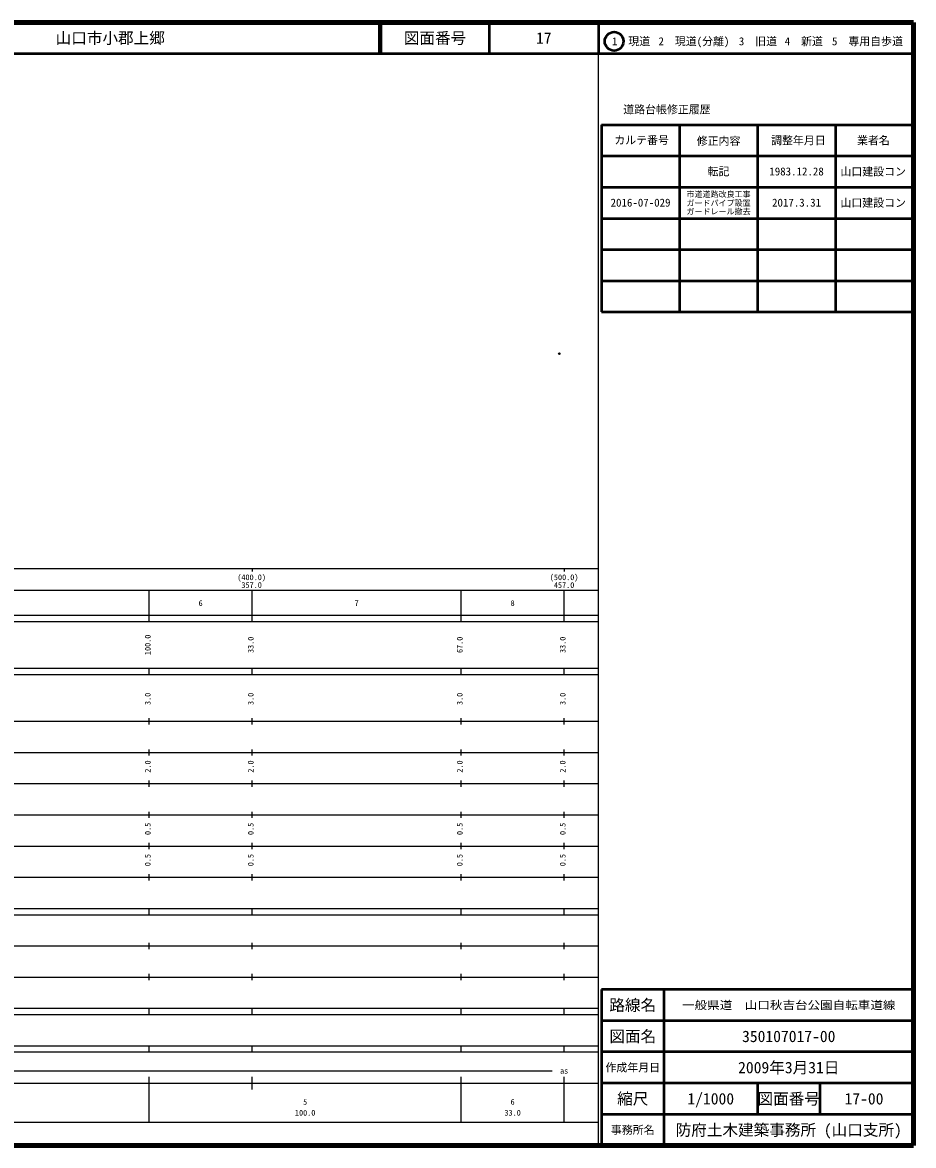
# Model space of a CAD drawing. Units: millimetres on the paper, enlarged 1000 times. Extents: x 40000 to 680000, y 20000 to 380000.
# Drawn here: x 394385 to 680000, y 20000 to 380000 of the extents above; entities that cross this region are included whole.
import ezdxf
from ezdxf.enums import TextEntityAlignment as Align

# ---------------------------------------------------------------- set-up
doc = ezdxf.new("R2010")
doc.units = ezdxf.units.MM
doc.header["$LTSCALE"] = 1000
doc.header["$PDMODE"] = 32
doc.header["$PDSIZE"] = 500
doc.layers.add('M-OTRS', color=6, linetype='Continuous')
doc.layers.add('M-TTL-TXT', color=7, linetype='Continuous')
for name, color, linetype, lineweight in [('M-TTL', 2, 'Continuous', 140), ('M-TTL-BAND', 7, 'Continuous', 25), ('M-TTL-FRAM', 2, 'Continuous', 50), ('M-TTL-LINE', 7, 'Continuous', 50)]:
    doc.layers.add(name, color=color, linetype=linetype, lineweight=lineweight)
doc.styles.add('ＭＳ ゴシック', font='')
doc.styles.get('ＭＳ ゴシック').set_extended_font_data('MS Gothic')

msp = doc.modelspace()

# ---------------------------------------------------------------- linework, layer by layer
at = {"layer": 'M-OTRS'}
msp.add_point((566499, 273832), dxfattribs=at)
at = {"layer": 'M-TTL'}
for p, q in [((680000, 380000), (40000, 380000)), ((680000, 20000), (680000, 380000)), ((40000, 20000), (680000, 20000))]:
    msp.add_line(p, q, dxfattribs=at)
at = {"layer": 'M-TTL-BAND'}
for p, q in [((579000, 20000), (579000, 370000)), ((40000, 205000), (579000, 205000)), ((468000, 205000), (468000, 204000)), ((568000, 205000), (568000, 204000)), ((68000, 198000), (579000, 198000)), ((435000, 188000), (435000, 198000)), ((468000, 188000), (468000, 198000)), ((535000, 188000), (535000, 198000)), ((568000, 188000), (568000, 198000)), ((40000, 190000), (579000, 190000)), ((40000, 188000), (579000, 188000)), ((40000, 173000), (579000, 173000)), ((435000, 171000), (435000, 173000)), ((468000, 171000), (468000, 173000)), ((535000, 171000), (535000, 173000)), ((568000, 171000), (568000, 173000)), ((40000, 171000), (579000, 171000)), ((40000, 156000), (579000, 156000)), ((435000, 155000), (435000, 157000)), ((468000, 155000), (468000, 157000)), ((535000, 155000), (535000, 157000)), ((568000, 155000), (568000, 157000)), ((46000, 146000), (579000, 146000)), ((435000, 145000), (435000, 147000)), ((468000, 145000), (468000, 147000)), ((535000, 145000), (535000, 147000)), ((568000, 145000), (568000, 147000)), ((435000, 135000), (435000, 137000)), ((468000, 135000), (468000, 137000)), ((535000, 135000), (535000, 137000)), ((568000, 135000), (568000, 137000)), ((52000, 136000), (579000, 136000)), ((46000, 126000), (579000, 126000)), ((435000, 125000), (435000, 127000)), ((468000, 125000), (468000, 127000)), ((535000, 125000), (535000, 127000)), ((568000, 125000), (568000, 127000)), ((52000, 116000), (579000, 116000)), ((435000, 115000), (435000, 117000)), ((468000, 115000), (468000, 117000)), ((535000, 115000), (535000, 117000)), ((568000, 115000), (568000, 117000)), ((46000, 106000), (579000, 106000)), ((435000, 105000), (435000, 107000)), ((468000, 105000), (468000, 107000)), ((535000, 105000), (535000, 107000)), ((568000, 105000), (568000, 107000)), ((40000, 96000), (579000, 96000)), ((40000, 94000), (579000, 94000)), ((435000, 94000), (435000, 96000)), ((468000, 94000), (468000, 96000)), ((535000, 94000), (535000, 96000)), ((568000, 94000), (568000, 96000)), ((49000, 84000), (579000, 84000)), ((435000, 83000), (435000, 85000)), ((468000, 83000), (468000, 85000)), ((535000, 83000), (535000, 85000)), ((568000, 83000), (568000, 85000)), ((40000, 74000), (579000, 74000)), ((435000, 73000), (435000, 75000)), ((468000, 73000), (468000, 75000)), ((535000, 73000), (535000, 75000)), ((568000, 73000), (568000, 75000)), ((40000, 64000), (579000, 64000)), ((40000, 62000), (579000, 62000)), ((435000, 62000), (435000, 64000)), ((468000, 62000), (468000, 64000)), ((535000, 62000), (535000, 64000)), ((568000, 62000), (568000, 64000)), ((40000, 52000), (579000, 52000)), ((435000, 50000), (435000, 52000)), ((468000, 50000), (468000, 52000)), ((535000, 50000), (535000, 52000)), ((568000, 50000), (568000, 52000)), ((40000, 50000), (579000, 50000)), ((137291, 44000), (564217, 44000)), ((40000, 40000), (579000, 40000)), ((435000, 27500), (435000, 42000)), ((468000, 38000), (468000, 42000)), ((535000, 27500), (535000, 42000)), ((568000, 27500), (568000, 42000)), ((68000, 27500), (579000, 27500))]:
    msp.add_line(p, q, dxfattribs=at)
at = {"layer": 'M-TTL-FRAM'}
for p, q in [((580000, 347197), (580000, 287197)), ((580000, 347197), (680000, 347197)), ((580000, 287197), (680000, 287197)), ((680000, 70000), (580000, 70000)), ((580000, 70000), (580000, 20000))]:
    msp.add_line(p, q, dxfattribs=at)
at = {"layer": 'M-TTL-LINE'}
for p, q in [((508747, 380000), (508747, 370000)), ((509247, 380000), (509247, 370000)), ((543997, 380000), (543997, 370000)), ((579000, 380000), (579000, 370000)), ((40000, 370000), (680000, 370000)), ((605000, 347197), (605000, 287197)), ((630000, 347197), (630000, 287197)), ((655000, 347197), (655000, 287197)), ((580000, 337197), (680000, 337197)), ((580000, 327197), (680000, 327197)), ((580000, 317197), (680000, 317197)), ((580000, 307197), (680000, 307197)), ((580000, 297197), (680000, 297197)), ((600000, 70000), (600000, 20000)), ((680000, 60000), (580000, 60000)), ((680000, 50000), (580000, 50000)), ((680000, 40000), (580000, 40000)), ((630000, 40000), (630000, 30000)), ((650000, 40000), (650000, 30000)), ((680000, 30000), (580000, 30000))]:
    msp.add_line(p, q, dxfattribs=at)
msp.add_circle((584031, 373958), 3000, dxfattribs=at)

# ---------------------------------------------------------------- texts
at = {"layer": 'M-TTL-BAND', "style": 'ＭＳ ゴシック'}
for s, p in [('(400.0)', (467844, 200695)), ('(500.0)', (568000, 200695)), ('357.0', (467844, 198195)), ('457.0', (568000, 198195)), ('6', (451500, 192405)), ('7', (501500, 192405)), ('8', (551500, 192405)), ('as', (568000, 42500)), ('5', (485000, 32523)), ('6', (551500, 32523)), ('100.0', (485000, 29033)), ('33.0', (551500, 29033))]:
    msp.add_text(s, height=1833, dxfattribs=at).set_placement(p, align=Align.BOTTOM_CENTER)
for s, p in [('100.0', (436000, 180500)), ('33.0', (469000, 180500)), ('67.0', (536000, 180500)), ('33.0', (569000, 180500)), ('3.0', (436000, 163174)), ('3.0', (469000, 163174)), ('3.0', (536000, 163174)), ('3.0', (569000, 163174)), ('2.0', (436000, 141500)), ('2.0', (469000, 141500)), ('2.0', (536000, 141500)), ('2.0', (569000, 141500)), ('0.5', (436000, 121500)), ('0.5', (469000, 121500)), ('0.5', (536000, 121500)), ('0.5', (569000, 121500)), ('0.5', (436000, 111500)), ('0.5', (469000, 111500)), ('0.5', (536000, 111500)), ('0.5', (569000, 111500))]:
    msp.add_text(s, height=1833, rotation=90, dxfattribs=at).set_placement(p, align=Align.BOTTOM_CENTER)
at = {"layer": 'M-TTL-TXT', "style": 'ＭＳ ゴシック'}
msp.add_text('山口市小郡上郷', height=3666, dxfattribs=at).set_placement((405024, 375000), align=Align.MIDDLE_LEFT)
for s, height, p in [('図面番号', 3666, (526622, 375000)), ('17', 3666, (561497, 375000)), ('1\u3000現道', 2566, (589448, 373958)), ('2\u3000現道(分離)', 2566, (609619, 373958)), ('3\u3000旧道', 2566, (630121, 373958)), ('4\u3000新道', 2566, (644824, 373958)), ('5\u3000専用自歩道', 2566, (665228, 373958)), ('道路台帳修正履歴', 2566, (600968, 352113)), ('カルテ番号', 2566, (592839, 342277)), ('修正内容', 2566, (617509, 342023)), ('調整年月日', 2566, (643089, 342197)), ('業者名', 2566, (667134, 342197)), ('転記', 2566, (617500, 332245)), ('1983.12.28', 2566, (642500, 332245)), ('山口建設コン', 2566, (667077, 332189)), ('市道道路改良工事', 1833, (617500, 324935)), ('2016-07-029', 2566, (592500, 322245)), ('ガードパイプ設置', 1833, (617500, 322105)), ('ガードレール撤去', 1833, (617500, 319411)), ('2017.3.31', 2566, (642500, 322245)), ('山口建設コン', 2566, (667077, 322189)), ('路線名', 3666, (590000, 65000)), ('路線名', 3666, (590000, 65000)), ('図面名', 3666, (590000, 55000)), ('図面名', 3666, (590000, 55000)), ('350107017-00', 3666, (640000, 55000)), ('2009年3月31日', 3666, (640000, 45000)), ('作成年月日', 2566, (590000, 45000)), ('作成年月日', 2566, (590000, 45000)), ('縮尺', 3666, (590000, 35000)), ('縮尺', 3666, (590000, 35000)), ('1/1000', 3666, (615000, 35000)), ('図面番号', 3666, (640000, 35000)), ('図面番号', 3666, (640000, 35000)), ('17-00', 3666, (664125, 35000)), ('事務所名', 2566, (590000, 25000)), ('事務所名', 2566, (590000, 25000)), ('防府土木建築事務所 (山口支所)', 3666, (640000, 25000))]:
    msp.add_text(s, height=height, dxfattribs=at).set_placement(p, align=Align.MIDDLE_CENTER)
at = {"layer": 'M-TTL-TXT', "style": 'ＭＳ ゴシック', "width": 1.15}
msp.add_text('一般県道\u3000山口秋吉台公園自転車道線', height=2566, dxfattribs=at).set_placement((640000, 65000), align=Align.MIDDLE_CENTER)

doc.saveas('drawing.dxf')
